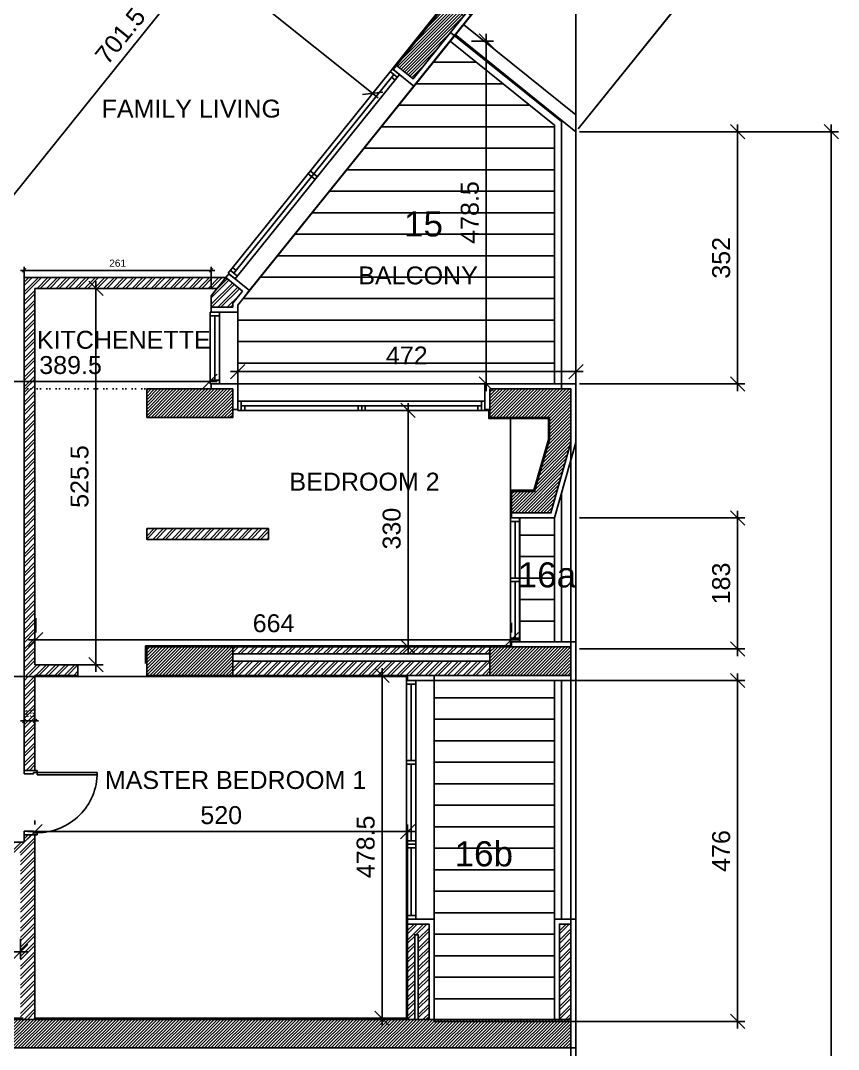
# Model space of a CAD drawing. Header units: inches. Extents: x -0.1 to 45.6, y -3.9 to 61.5.
# Drawn here: x 34.16 to 45.57, y 22.48 to 36.84 of the extents above; entities that cross this region are included whole.
import ezdxf
from ezdxf.enums import TextEntityAlignment as Align

# ---------------------------------------------------------------- set-up
doc = ezdxf.new("R2010")
doc.units = ezdxf.units.IN
doc.header["$MEASUREMENT"] = 0
doc.header["$PDMODE"] = 35
doc.header["$PDSIZE"] = 0.3
doc.linetypes.add('S-1ST$0$HIDDEN2', pattern=[0.1875, 0.125, -0.0625])
doc.layers.get('0').update_dxf_attribs({"linetype": 'CONTINUOUS'})
doc.layers.get('DEFPOINTS').update_dxf_attribs({"linetype": 'CONTINUOUS'})
for name, color, linetype in [('60%', 7, 'CONTINUOUS'), ('A-ALU', 9, 'CONTINUOUS'), ('A-AREAS', 6, 'CONTINUOUS'), ('A-AREAS-TXT', 6, 'CONTINUOUS'), ('A-BALUST', 1, 'CONTINUOUS'), ('A-closet', 252, 'CONTINUOUS'), ('a-dim', 3, 'CONTINUOUS'), ('A-HATCH-CONC', 8, 'CONTINUOUS'), ('A-HATCH-WALL', 8, 'CONTINUOUS'), ('a-kitchen_50', 61, 'CONTINUOUS'), ('A-NOMENCLATURE', 3, 'CONTINUOUS'), ('A-PLASTER', 8, 'CONTINUOUS'), ('A-PORTE', 1, 'CONTINUOUS'), ('A-PROJECTION', 9, 'CONTINUOUS'), ('a-revetement', 1, 'CONTINUOUS'), ('A-TILES', 137, 'CONTINUOUS'), ('A-WALL', 4, 'CONTINUOUS'), ('Parcelle$0$N-PLOT', 5, 'CONTINUOUS'), ('S-1ST$0$a-joint', 15, 'S-1ST$0$HIDDEN2'), ('S-1ST$0$A-STR 1ST', 2, 'CONTINUOUS'), ('S-1ST$0$A-STR GROUND', 2, 'CONTINUOUS'), ('S-1ST$0$Parcelle$0$N-PLOT', 5, 'CONTINUOUS'), ('S-1ST$0$S-SLAB LIMIT 1ST', 1, 'CONTINUOUS')]:
    doc.layers.add(name, color=color, linetype=linetype)
doc.styles.add('A100-STEXT', font='ARIAL.TTF', dxfattribs={"height": 0.25})
doc.styles.add('STYLE1', font='ARIAL.TTF')
doc.dimstyles.new('A100-DIM', dxfattribs={"dimtxt": 0.25, "dimasz": 0.2, "dimexe": 0.1, "dimexo": 0.3, "dimgap": 0.1, "dimtad": 1, "dimlfac": 100, "dimrnd": 0.5, "dimdsep": 46, "dimtxsty": 'A100-STEXT', "dimblk1": 'OBLIQUE', "dimblk2": 'OBLIQUE', "dimsah": 1, "dimcen": -0.05, "dimdle": 0.1, "dimclrd": 15, "dimclre": 15, "dimclrt": 256, "dimadec": 0, "dimazin": 0, "dimtfac": 0.28, "dimtix": 1, "dimtmove": 2, "dimatfit": 3, "dimldrblk": 'OBLIQUE', "dimfxl": 0, "dimtolj": 1, "dimarcsym": 0})
doc.dimstyles.new('A50-DIM', dxfattribs={"dimtxt": 0.1, "dimasz": 0.05, "dimexe": 0.05, "dimexo": 0.1, "dimgap": 0.05, "dimtad": 1, "dimlfac": 100, "dimrnd": 0.5, "dimdsep": 46, "dimtxsty": 'STYLE1', "dimblk": 'OBLIQUE', "dimcen": 0.05, "dimdle": 0.05, "dimclrd": 35, "dimclre": 35, "dimclrt": 256, "dimadec": 0, "dimazin": 0, "dimtfac": 1.4, "dimtix": 1, "dimtmove": 2, "dimatfit": 3, "dimldrblk": 'OPEN90', "dimfxl": 0, "dimtolj": 1, "dimarcsym": 0})
pattern_1 = [(45, (-9e-11, -0.043868), (-0.022097087, 0.022097087), [])]
pattern_2 = [(0, (-9e-11, -0.04387), (0, 0.3), [])]
pattern_3 = [(45, (-2e-10, -0.04382), (-0.06629126, 0.06629126), []), (45, (0.04419, -0.04382), (-0.06629126, 0.06629126), [])]

# ---------------------------------------------------------------- blocks, each defined once
blk = doc.blocks.new('_OBLIQUE')
at = {"color": 0, "linetype": 'ByBlock'}
blk.add_line((-0.5, -0.5), (0.5, 0.5), dxfattribs=at)
blk = doc.blocks.new('*D152')
at = {"layer": 'a-dim', "color": 15, "lineweight": -2}
for p, q in [((39.203, 22.811), (39.203, 27.796)), ((39.258, 27.696), (39.103, 27.696)), ((39.258, 22.911), (39.103, 22.911))]:
    blk.add_line(p, q, dxfattribs=at)
at = {"layer": 'DEFPOINTS', "color": 0}
for p in [(39.203, 27.696), (39.558, 27.696), (39.558, 22.911)]:
    blk.add_point(p, dxfattribs=at)
at = {"layer": 'a-dim', "color": 15, "lineweight": -2, "xscale": 0.2, "yscale": 0.2, "zscale": 0.2}
for p, rotation in [((39.203, 27.696), 90), ((39.203, 22.911), 270)]:
    blk.add_blockref('_OBLIQUE', p, dxfattribs=dict(at, rotation=rotation))
at = {"layer": 'a-dim', "insert": (38.975, 25.304), "char_height": 0.25, "attachment_point": 5, "rotation": 90, "style": 'A100-STEXT'}
blk.add_mtext('\\A1;478.5', dxfattribs=at)
blk = doc.blocks.new('*D154')
at = {"layer": 'a-dim', "color": 15, "lineweight": -2}
for p, q in [((34.358, 25.671), (34.358, 25.617)), ((39.558, 23.861), (39.558, 25.617)), ((34.258, 25.517), (39.658, 25.517))]:
    blk.add_line(p, q, dxfattribs=at)
at = {"layer": 'DEFPOINTS', "color": 0}
for p in [(39.558, 25.517), (34.358, 25.371), (39.558, 23.561)]:
    blk.add_point(p, dxfattribs=at)
at = {"layer": 'a-dim', "color": 15, "lineweight": -2, "xscale": 0.2, "yscale": 0.2, "zscale": 0.2, "rotation": 180}
blk.add_blockref('_OBLIQUE', (34.358, 25.517), dxfattribs=at)
at = {"layer": 'a-dim', "color": 15, "lineweight": -2, "xscale": 0.2, "yscale": 0.2, "zscale": 0.2}
blk.add_blockref('_OBLIQUE', (39.558, 25.517), dxfattribs=at)
at = {"layer": 'a-dim', "insert": (36.958, 25.745), "char_height": 0.25, "attachment_point": 5, "style": 'A100-STEXT'}
blk.add_mtext('\\A1;520', dxfattribs=at)
blk = doc.blocks.new('*D155')
at = {"layer": 'a-dim', "color": 15, "lineweight": -2}
for p, q in [((34.369, 28.496), (34.369, 28.296)), ((41.008, 28.431), (41.008, 28.296)), ((34.269, 28.196), (41.108, 28.196))]:
    blk.add_line(p, q, dxfattribs=at)
at = {"layer": 'DEFPOINTS', "color": 0}
for p in [(34.369, 28.196), (41.008, 28.196), (41.008, 28.131)]:
    blk.add_point(p, dxfattribs=at)
at = {"layer": 'a-dim', "color": 15, "lineweight": -2, "xscale": 0.2, "yscale": 0.2, "zscale": 0.2, "rotation": 180}
blk.add_blockref('_OBLIQUE', (34.369, 28.196), dxfattribs=at)
at = {"layer": 'a-dim', "color": 15, "lineweight": -2, "xscale": 0.2, "yscale": 0.2, "zscale": 0.2}
blk.add_blockref('_OBLIQUE', (41.008, 28.196), dxfattribs=at)
at = {"layer": 'a-dim', "insert": (37.689, 28.424), "char_height": 0.25, "attachment_point": 5, "style": 'A100-STEXT'}
blk.add_mtext('\\A1;664', dxfattribs=at)
blk = doc.blocks.new('*D178')
at = {"layer": 'a-dim', "color": 15, "lineweight": -2}
for p, q in [((32.908, 31.996), (32.908, 31.9)), ((36.803, 31.996), (36.803, 31.9)), ((32.808, 31.8), (36.903, 31.8))]:
    blk.add_line(p, q, dxfattribs=at)
at = {"layer": 'DEFPOINTS', "color": 0}
for p in [(36.803, 31.8), (32.908, 31.696), (36.803, 31.696)]:
    blk.add_point(p, dxfattribs=at)
at = {"layer": 'a-dim', "color": 15, "lineweight": -2, "xscale": 0.2, "yscale": 0.2, "zscale": 0.2, "rotation": 180}
blk.add_blockref('_OBLIQUE', (32.908, 31.8), dxfattribs=at)
at = {"layer": 'a-dim', "color": 15, "lineweight": -2, "xscale": 0.2, "yscale": 0.2, "zscale": 0.2}
blk.add_blockref('_OBLIQUE', (36.803, 31.8), dxfattribs=at)
at = {"layer": 'a-dim', "insert": (34.856, 32.028), "char_height": 0.25, "attachment_point": 5, "style": 'A100-STEXT'}
blk.add_mtext('\\A1;389.5', dxfattribs=at)
blk = doc.blocks.new('*D179')
at = {"layer": 'a-dim', "color": 15, "lineweight": -2}
for p, q in [((37.988, 39.292), (33.467, 33.67)), ((37.916, 39.222), (38.003, 39.152)), ((33.178, 34.031), (33.607, 33.685))]:
    blk.add_line(p, q, dxfattribs=at)
at = {"layer": 'DEFPOINTS', "color": 0}
for p in [(37.682, 39.41), (32.944, 34.219), (33.529, 33.748)]:
    blk.add_point(p, dxfattribs=at)
at = {"layer": 'a-dim', "color": 15, "lineweight": -2, "xscale": 0.2, "yscale": 0.2, "zscale": 0.2}
for p, rotation in [((37.926, 39.214), 51.19370938243004), ((33.529, 33.748), 231.19370938243)]:
    blk.add_blockref('_OBLIQUE', p, dxfattribs=dict(at, rotation=rotation))
at = {"layer": 'a-dim', "insert": (35.55, 36.624), "char_height": 0.25, "attachment_point": 5, "rotation": 51.1937, "style": 'A100-STEXT'}
blk.add_mtext('\\A1;701.5', dxfattribs=at)
blk = doc.blocks.new('A$C2BF82999')
at = {"layer": 'A-ALU'}
for p, q in [((39.347, 36.21), (37.053, 33.357)), ((39.448, 36.128), (39.347, 36.21)), ((39.366, 36.13), (37.135, 33.356)), ((39.448, 36.128), (37.155, 33.276)), ((39.417, 36.089), (39.316, 36.171)), ((39.386, 36.05), (39.335, 36.091)), ((38.301, 34.702), (38.2, 34.783)), ((38.27, 34.663), (38.169, 34.745)), ((37.155, 33.276), (37.053, 33.357)), ((37.186, 33.315), (37.085, 33.396)), ((37.167, 33.395), (37.116, 33.435))]:
    blk.add_line(p, q, dxfattribs=at)
blk = doc.blocks.new('A$C49374AD8')
at = {"layer": 'A-ALU'}
for p, q in [((39.347, 36.21), (37.053, 33.357)), ((39.448, 36.128), (39.347, 36.21)), ((39.366, 36.13), (37.135, 33.356)), ((39.448, 36.128), (37.155, 33.276)), ((39.417, 36.089), (39.316, 36.171)), ((39.386, 36.05), (39.335, 36.091)), ((38.301, 34.702), (38.2, 34.783)), ((38.27, 34.663), (38.169, 34.745)), ((37.155, 33.276), (37.053, 33.357)), ((37.186, 33.315), (37.085, 33.396)), ((37.167, 33.395), (37.116, 33.435)), ((36.803, 32.81), (36.803, 31.81)), ((36.803, 32.81), (36.933, 32.81)), ((36.803, 32.76), (36.933, 32.76)), ((36.868, 32.76), (36.868, 31.86)), ((36.933, 32.81), (36.933, 31.81)), ((36.803, 31.86), (36.933, 31.86)), ((36.803, 31.81), (36.933, 31.81)), ((41.058, 29.89), (41.058, 29.1)), ((40.993, 29.1), (41.123, 29.1)), ((40.993, 29.05), (41.123, 29.05)), ((41.058, 29.05), (41.058, 28.26)), ((40.993, 28.26), (41.123, 28.26)), ((40.993, 28.21), (41.123, 28.21)), ((39.543, 27.67), (39.543, 24.34)), ((39.543, 27.67), (39.673, 27.67)), ((39.608, 27.62), (39.608, 26.552)), ((39.673, 27.67), (39.673, 24.34)), ((39.608, 26.502), (39.608, 25.433)), ((39.608, 25.333), (39.608, 24.39)), ((39.543, 24.39), (39.673, 24.39)), ((39.543, 24.34), (39.673, 24.34))]:
    blk.add_line(p, q, dxfattribs=at)
for points in [[(40.993, 29.94), (40.993, 28.21)], [(41.123, 29.94), (40.993, 29.94)], [(41.123, 29.89), (40.993, 29.89)], [(41.123, 29.94), (41.123, 28.21)], [(39.543, 27.62), (39.673, 27.62)], [(39.543, 26.552), (39.673, 26.552)], [(39.543, 26.502), (39.673, 26.502)], [(39.543, 25.433), (39.673, 25.433)], [(39.543, 25.383), (39.673, 25.383)], [(39.543, 25.333), (39.673, 25.333)]]:
    blk.add_lwpolyline(points, dxfattribs=at)
blk = doc.blocks.new('*D245')
at = {"layer": 'a-dim', "color": 15, "lineweight": -2}
for p, q in [((31.681, 41.665), (31.793, 41.803)), ((31.652, 41.788), (39.149, 35.759)), ((39.022, 35.761), (39.133, 35.9))]:
    blk.add_line(p, q, dxfattribs=at)
at = {"layer": 'DEFPOINTS', "color": 0}
for p in [(31.493, 41.431), (39.071, 35.822), (38.834, 35.527)]:
    blk.add_point(p, dxfattribs=at)
at = {"layer": 'a-dim', "color": 15, "lineweight": -2, "xscale": 0.2, "yscale": 0.2, "zscale": 0.2}
for p, rotation in [((31.73, 41.725), 141.1937093713311), ((39.071, 35.822), 321.1937093713311)]:
    blk.add_blockref('_OBLIQUE', p, dxfattribs=dict(at, rotation=rotation))
at = {"layer": 'a-dim', "insert": (35.543, 38.951), "char_height": 0.25, "attachment_point": 5, "rotation": 321.1937, "style": 'A100-STEXT'}
blk.add_mtext('\\A1;942', dxfattribs=at)
blk = doc.blocks.new('P90E18D')
at = {"layer": 'A-PORTE'}
for p, q in [((0, 0), (0.05, 0)), ((0, -0.18), (0, 0)), ((0.05, -0.13), (0.03, -0.13)), ((0.03, -0.13), (0.03, -0.18)), ((0.05, 0), (0.05, -0.13)), ((0.9, 0), (0.85, 0)), ((0.85, 0), (0.85, -0.13)), ((0.85, -0.13), (0.87, -0.13)), ((0.87, -0.13), (0.87, -0.18)), ((0.9, -0.18), (0.9, 0)), ((0.03, -0.18), (0, -0.18)), ((0.06, -0.18), (0.02, -0.18)), ((0.03, -0.18), (0.03, -1.02)), ((0.06, -1.02), (0.06, -0.18)), ((0.87, -0.18), (0.9, -0.18))]:
    blk.add_line(p, q, dxfattribs=at)
blk.add_arc((0.03, -0.18), 0.84, 270, 360, dxfattribs=at)
blk = doc.blocks.new('*D249')
at = {"color": 35, "lineweight": -2}
for p, q in [((34.208, 27.062), (34.158, 27.062)), ((34.208, 26.471), (34.208, 27.112)), ((34.358, 27.062), (34.208, 27.062)), ((34.358, 26.471), (34.358, 27.112)), ((34.358, 27.062), (34.408, 27.062))]:
    blk.add_line(p, q, dxfattribs=at)
at = {"layer": 'DEFPOINTS', "color": 0}
for p in [(34.208, 27.062), (34.208, 26.371), (34.358, 26.371)]:
    blk.add_point(p, dxfattribs=at)
at = {"color": 35, "lineweight": -2, "xscale": 0.05, "yscale": 0.05, "zscale": 0.05}
for p, rotation in [((34.208, 27.062), 359.9999999882712), ((34.358, 27.062), 179.9999999882711)]:
    blk.add_blockref('_OBLIQUE', p, dxfattribs=dict(at, rotation=rotation))
at = {"insert": (34.283, 27.164), "char_height": 0.1, "attachment_point": 5, "rotation": 360, "style": 'STYLE1'}
blk.add_mtext('\\A1;15', dxfattribs=at)
blk = doc.blocks.new('_Open90')
at = {"color": 0, "linetype": 'ByBlock', "lineweight": -2}
for p, q in [((0, 0), (-1, 0)), ((-0.5, 0.5), (0, 0)), ((0, 0), (-0.5, -0.5))]:
    blk.add_line(p, q, dxfattribs=at)
blk = doc.blocks.new('*D250')
at = {"color": 35, "lineweight": -2}
for p, q in [((34.158, 33.35), (36.868, 33.35)), ((34.208, 33.097), (34.208, 33.4)), ((36.818, 33.097), (36.818, 33.4))]:
    blk.add_line(p, q, dxfattribs=at)
at = {"layer": 'DEFPOINTS', "color": 0}
for p in [(36.818, 33.35), (34.208, 32.997), (36.818, 32.997)]:
    blk.add_point(p, dxfattribs=at)
at = {"color": 35, "lineweight": -2, "xscale": 0.05, "yscale": 0.05, "zscale": 0.05, "rotation": 180}
blk.add_blockref('_OBLIQUE', (34.208, 33.35), dxfattribs=at)
at = {"color": 35, "lineweight": -2, "xscale": 0.05, "yscale": 0.05, "zscale": 0.05}
blk.add_blockref('_OBLIQUE', (36.818, 33.35), dxfattribs=at)
at = {"insert": (35.513, 33.451), "char_height": 0.1, "attachment_point": 5, "style": 'STYLE1'}
blk.add_mtext('\\A1;261', dxfattribs=at)
blk = doc.blocks.new('*D252')
at = {"layer": 'a-dim', "color": 15, "lineweight": -2}
for p, q in [((32.308, 24.021), (32.308, 23.74)), ((34.158, 24.021), (34.158, 23.74)), ((32.208, 23.84), (34.258, 23.84))]:
    blk.add_line(p, q, dxfattribs=at)
at = {"layer": 'DEFPOINTS', "color": 0}
for p in [(32.308, 24.321), (34.158, 24.321), (34.158, 23.84)]:
    blk.add_point(p, dxfattribs=at)
at = {"layer": 'a-dim', "color": 15, "lineweight": -2, "xscale": 0.2, "yscale": 0.2, "zscale": 0.2, "rotation": 180}
blk.add_blockref('_OBLIQUE', (32.308, 23.84), dxfattribs=at)
at = {"layer": 'a-dim', "color": 15, "lineweight": -2, "xscale": 0.2, "yscale": 0.2, "zscale": 0.2}
blk.add_blockref('_OBLIQUE', (34.158, 23.84), dxfattribs=at)
at = {"layer": 'a-dim', "insert": (33.233, 24.068), "char_height": 0.25, "attachment_point": 5, "style": 'A100-STEXT'}
blk.add_mtext('\\A1;185', dxfattribs=at)
blk = doc.blocks.new('*D254')
at = {"layer": 'a-dim', "color": 15, "lineweight": -2}
for p, q in [((35.21, 33.2), (35.21, 27.746)), ((34.658, 33.1), (35.31, 33.1)), ((34.658, 27.846), (35.31, 27.846))]:
    blk.add_line(p, q, dxfattribs=at)
at = {"layer": 'DEFPOINTS', "color": 0}
for p in [(34.358, 33.1), (34.358, 27.846), (35.21, 27.846)]:
    blk.add_point(p, dxfattribs=at)
at = {"layer": 'a-dim', "color": 15, "lineweight": -2, "xscale": 0.2, "yscale": 0.2, "zscale": 0.2}
for p, rotation in [((35.21, 33.1), 90), ((35.21, 27.846), 270)]:
    blk.add_blockref('_OBLIQUE', p, dxfattribs=dict(at, rotation=rotation))
at = {"layer": 'a-dim', "insert": (34.982, 30.473), "char_height": 0.25, "attachment_point": 5, "rotation": 90, "style": 'A100-STEXT'}
blk.add_mtext('\\A1;525.5', dxfattribs=at)
blk = doc.blocks.new('*D255')
at = {"layer": 'a-dim', "color": 15, "lineweight": -2}
for p, q in [((39.565, 27.996), (39.565, 31.496)), ((39.486, 31.396), (39.465, 31.396)), ((39.486, 28.096), (39.465, 28.096))]:
    blk.add_line(p, q, dxfattribs=at)
at = {"layer": 'DEFPOINTS', "color": 0}
for p in [(39.565, 31.396), (39.786, 31.396), (39.786, 28.096)]:
    blk.add_point(p, dxfattribs=at)
at = {"layer": 'a-dim', "color": 15, "lineweight": -2, "xscale": 0.2, "yscale": 0.2, "zscale": 0.2}
for p, rotation in [((39.565, 31.396), 90), ((39.565, 28.096), 270)]:
    blk.add_blockref('_OBLIQUE', p, dxfattribs=dict(at, rotation=rotation))
at = {"layer": 'a-dim', "insert": (39.338, 29.746), "char_height": 0.25, "attachment_point": 5, "rotation": 90, "style": 'A100-STEXT'}
blk.add_mtext('\\A1;330', dxfattribs=at)
blk = doc.blocks.new('*D257')
at = {"layer": 'a-dim', "color": 15, "lineweight": -2}
for p, q in [((37.188, 31.996), (37.188, 32.038)), ((41.908, 31.996), (41.908, 32.038)), ((42.008, 31.938), (37.088, 31.938))]:
    blk.add_line(p, q, dxfattribs=at)
at = {"layer": 'DEFPOINTS', "color": 0}
for p in [(37.188, 31.938), (37.188, 31.696), (41.908, 31.696)]:
    blk.add_point(p, dxfattribs=at)
at = {"layer": 'a-dim', "color": 15, "lineweight": -2, "xscale": 0.2, "yscale": 0.2, "zscale": 0.2, "rotation": 180}
blk.add_blockref('_OBLIQUE', (37.188, 31.938), dxfattribs=at)
at = {"layer": 'a-dim', "color": 15, "lineweight": -2, "xscale": 0.2, "yscale": 0.2, "zscale": 0.2}
blk.add_blockref('_OBLIQUE', (41.908, 31.938), dxfattribs=at)
at = {"layer": 'a-dim', "insert": (39.548, 32.163), "char_height": 0.25, "attachment_point": 5, "style": 'A100-STEXT'}
blk.add_mtext('\\A1;472', dxfattribs=at)
blk = doc.blocks.new('*D258')
at = {"layer": 'a-dim', "color": 15, "lineweight": -2}
for p, q in [((40.656, 36.652), (40.656, 31.666)), ((40.452, 36.552), (40.756, 36.552)), ((40.452, 31.766), (40.756, 31.766))]:
    blk.add_line(p, q, dxfattribs=at)
at = {"layer": 'DEFPOINTS', "color": 0}
for p in [(40.152, 36.552), (40.152, 31.766), (40.656, 31.766)]:
    blk.add_point(p, dxfattribs=at)
at = {"layer": 'a-dim', "color": 15, "lineweight": -2, "xscale": 0.2, "yscale": 0.2, "zscale": 0.2}
for p, rotation in [((40.656, 36.552), 90), ((40.656, 31.766), 270)]:
    blk.add_blockref('_OBLIQUE', p, dxfattribs=dict(at, rotation=rotation))
at = {"layer": 'a-dim', "insert": (40.428, 34.159), "char_height": 0.25, "attachment_point": 5, "rotation": 90, "style": 'A100-STEXT'}
blk.add_mtext('\\A1;478.5', dxfattribs=at)
blk = doc.blocks.new('*D275')
at = {"layer": '60%', "color": 15, "lineweight": -2}
for p, q in [((40.255, 36.68), (42.483, 39.451)), ((42.343, 39.436), (44.183, 37.956)), ((41.94, 35.325), (44.168, 38.096))]:
    blk.add_line(p, q, dxfattribs=at)
at = {"layer": 'DEFPOINTS', "color": 0}
for p in [(44.105, 38.018), (40.067, 36.447), (41.752, 35.092)]:
    blk.add_point(p, dxfattribs=at)
at = {"layer": '60%', "color": 15, "lineweight": -2, "xscale": 0.2, "yscale": 0.2, "zscale": 0.2}
for p, rotation in [((42.421, 39.373), 141.1937093848892), ((44.105, 38.018), 321.1937093848892)]:
    blk.add_blockref('_OBLIQUE', p, dxfattribs=dict(at, rotation=rotation))
at = {"layer": '60%', "insert": (43.406, 38.873), "char_height": 0.25, "attachment_point": 5, "rotation": 321.1937, "style": 'A100-STEXT'}
blk.add_mtext('\\A1;216', dxfattribs=at)
blk = doc.blocks.new('*D276')
at = {"layer": '60%', "color": 15, "lineweight": -2}
for p, q in [((14.103, 57.712), (17.15, 61.501)), ((17.01, 61.486), (45.002, 38.974)), ((41.94, 35.325), (44.987, 39.115))]:
    blk.add_line(p, q, dxfattribs=at)
at = {"layer": 'DEFPOINTS', "color": 0}
for p in [(13.915, 57.478), (44.924, 39.037), (41.752, 35.092)]:
    blk.add_point(p, dxfattribs=at)
at = {"layer": '60%', "color": 15, "lineweight": -2, "xscale": 0.2, "yscale": 0.2, "zscale": 0.2}
for p, rotation in [((17.088, 61.423), 141.1937093848894), ((44.924, 39.037), 321.1937093848894)]:
    blk.add_blockref('_OBLIQUE', p, dxfattribs=dict(at, rotation=rotation))
at = {"layer": '60%', "insert": (31.149, 50.408), "char_height": 0.25, "attachment_point": 5, "rotation": 321.1937, "style": 'A100-STEXT'}
blk.add_mtext('\\A1;3572', dxfattribs=at)
blk = doc.blocks.new('*D277')
at = {"layer": '60%', "color": 15, "lineweight": -2}
for p, q in [((44.164, 35.386), (44.164, 31.666)), ((41.958, 35.286), (44.264, 35.286)), ((41.958, 31.766), (44.264, 31.766))]:
    blk.add_line(p, q, dxfattribs=at)
at = {"layer": 'DEFPOINTS', "color": 0}
for p in [(41.658, 35.286), (41.658, 31.766), (44.164, 31.766)]:
    blk.add_point(p, dxfattribs=at)
at = {"layer": '60%', "color": 15, "lineweight": -2, "xscale": 0.2, "yscale": 0.2, "zscale": 0.2}
for p, rotation in [((44.164, 35.286), 90), ((44.164, 31.766), 270)]:
    blk.add_blockref('_OBLIQUE', p, dxfattribs=dict(at, rotation=rotation))
at = {"layer": '60%', "insert": (43.936, 33.526), "char_height": 0.25, "attachment_point": 5, "rotation": 90, "style": 'A100-STEXT'}
blk.add_mtext('\\A1;352', dxfattribs=at)
blk = doc.blocks.new('*D278')
at = {"layer": '60%', "color": 15, "lineweight": -2}
for p, q in [((44.164, 22.766), (44.164, 27.726)), ((41.908, 27.626), (44.264, 27.626)), ((41.908, 22.866), (44.264, 22.866))]:
    blk.add_line(p, q, dxfattribs=at)
at = {"layer": 'DEFPOINTS', "color": 0}
for p in [(41.608, 27.626), (44.164, 27.626), (41.608, 22.866)]:
    blk.add_point(p, dxfattribs=at)
at = {"layer": '60%', "color": 15, "lineweight": -2, "xscale": 0.2, "yscale": 0.2, "zscale": 0.2}
for p, rotation in [((44.164, 27.626), 90), ((44.164, 22.866), 270)]:
    blk.add_blockref('_OBLIQUE', p, dxfattribs=dict(at, rotation=rotation))
at = {"layer": '60%', "insert": (43.936, 25.246), "char_height": 0.25, "attachment_point": 5, "rotation": 90, "style": 'A100-STEXT'}
blk.add_mtext('\\A1;476', dxfattribs=at)
blk = doc.blocks.new('*D279')
at = {"layer": '60%', "color": 15, "lineweight": -2}
for p, q in [((45.471, 35.386), (45.471, 3.356)), ((42.208, 35.286), (45.571, 35.286)), ((42.208, 3.456), (45.571, 3.456))]:
    blk.add_line(p, q, dxfattribs=at)
at = {"layer": 'DEFPOINTS', "color": 0}
for p in [(41.908, 35.286), (41.908, 3.456), (45.471, 3.456)]:
    blk.add_point(p, dxfattribs=at)
at = {"layer": '60%', "color": 15, "lineweight": -2, "xscale": 0.2, "yscale": 0.2, "zscale": 0.2}
for p, rotation in [((45.471, 35.286), 90), ((45.471, 3.456), 270)]:
    blk.add_blockref('_OBLIQUE', p, dxfattribs=dict(at, rotation=rotation))
at = {"layer": '60%', "insert": (45.243, 19.371), "char_height": 0.25, "attachment_point": 5, "rotation": 90, "style": 'A100-STEXT'}
blk.add_mtext('\\A1;3183', dxfattribs=at)
blk = doc.blocks.new('*D280')
at = {"layer": '60%', "color": 15, "lineweight": -2}
for p, q in [((41.958, 29.896), (44.264, 29.896)), ((44.164, 29.996), (44.164, 27.966)), ((41.958, 28.066), (44.264, 28.066))]:
    blk.add_line(p, q, dxfattribs=at)
at = {"layer": 'DEFPOINTS', "color": 0}
for p in [(41.658, 29.896), (41.658, 28.066), (44.164, 28.066)]:
    blk.add_point(p, dxfattribs=at)
at = {"layer": '60%', "color": 15, "lineweight": -2, "xscale": 0.2, "yscale": 0.2, "zscale": 0.2}
for p, rotation in [((44.164, 29.896), 90), ((44.164, 28.066), 270)]:
    blk.add_blockref('_OBLIQUE', p, dxfattribs=dict(at, rotation=rotation))
at = {"layer": '60%', "insert": (43.936, 28.981), "char_height": 0.25, "attachment_point": 5, "rotation": 90, "style": 'A100-STEXT'}
blk.add_mtext('\\A1;183', dxfattribs=at)

msp = doc.modelspace()

# ---------------------------------------------------------------- hatches: boundary and pattern name
at = {"layer": 'A-HATCH-CONC'}
h = msp.add_hatch(dxfattribs=at)
h.set_pattern_fill('ANSI31', color=256, scale=0.25, style=0)
h.set_pattern_definition([(45, (1.978368, 18.556132), (-0.022097087, 0.022097087), [])])
h.paths.add_polyline_path([(40.34451, 36.90341), (40.11073, 37.09141), (39.40257, 36.21084), (39.63635, 36.02283)])
h = msp.add_hatch(dxfattribs=at)
h.set_pattern_fill('ANSI31', color=256, scale=0.25, style=0)
h.set_pattern_definition(pattern_1)
h.paths.add_polyline_path([(37.11837, 31.69613), (35.91837, 31.69613), (35.91837, 31.29613), (37.11837, 31.29613)])
h = msp.add_hatch(dxfattribs=at)
h.set_pattern_fill('ANSI31', color=256, scale=0.25, style=0)
h.set_pattern_definition(pattern_1)
h.paths.add_polyline_path([(41.83837, 31.69613), (40.70837, 31.69613), (40.70837, 31.29613), (41.53837, 31.29613), (41.53837, 30.98815), (41.33208, 30.26613), (41.00837, 30.26613), (41.00837, 29.96613), (41.55837, 29.96613), (41.83837, 30.94613)])
h = msp.add_hatch(dxfattribs=at)
h.set_pattern_fill('ANSI31', color=256, scale=0.25, style=0)
h.set_pattern_definition(pattern_1)
h.paths.add_polyline_path([(37.11837, 28.09613), (35.91837, 28.09613), (35.91837, 27.69613), (37.11837, 27.69613)])
h = msp.add_hatch(dxfattribs=at)
h.set_pattern_fill('ANSI31', color=256, scale=0.25, style=0)
h.set_pattern_definition(pattern_1)
h.paths.add_polyline_path([(41.83837, 28.09613), (40.70837, 28.09613), (40.70837, 27.69613), (41.83837, 27.69613)])
h = msp.add_hatch(dxfattribs=at)
h.set_pattern_fill('ANSI31', color=256, scale=0.25, style=0)
h.set_pattern_definition(pattern_1)
h.paths.add_polyline_path([(41.83837, 22.89613), (31.00837, 22.89613), (31.00837, 22.89613), (30.6767, 22.89613), (29.91004, 22.89613), (29.91004, 22.89613), (29.54004, 22.89613), (26.70837, 22.89613), (26.70837, 22.56613), (28.46837, 22.56613), (28.46837, 22.49613), (35.41837, 22.49613), (41.83837, 22.49613)])
at = {"layer": 'A-HATCH-WALL'}
h = msp.add_hatch(dxfattribs=at)
h.set_pattern_fill('ANSI32', color=256, scale=0.25, style=0)
h.set_pattern_definition([(45, (32.83738, 27.622625), (-0.0662913, 0.0662913), []), (45, (32.88157, 27.622625), (-0.0662913, 0.0662913), [])])
h.paths.add_polyline_path([(32.90837, 27.65679), (32.90837, 27.69613), (32.75837, 27.69613), (32.75837, 27.47027)])
h.paths.add_polyline_path([(32.90837, 27.65679), (32.75837, 27.47027), (32.75837, 26.54005), (32.90837, 26.41942)])
h.paths.add_polyline_path([(34.35837, 27.68113), (34.20837, 27.68113), (34.20837, 26.37113), (34.35837, 26.37113)])
h.paths.add_polyline_path([(32.75837, 26.54005), (32.75837, 26.37113), (32.90837, 26.37113), (32.90837, 26.41942)])
h.paths.add_polyline_path([(34.35837, 25.37113), (34.35837, 25.47113), (34.20837, 25.47113), (34.20837, 25.37113), (32.90837, 25.37113), (32.90837, 25.47113), (32.75837, 25.47113), (32.75837, 25.37113), (32.15837, 25.37113), (32.07837, 25.37113), (32.07837, 25.22113), (32.07837, 25.12113), (32.30837, 25.12113), (32.30837, 25.22113), (34.15837, 25.22113), (34.15837, 22.89613), (34.35837, 22.89613)])
h.paths.add_polyline_path([(32.30837, 24.32113), (32.07837, 24.32113), (32.07837, 24.31213), (32.07837, 24.29613), (32.07837, 22.91113), (32.30837, 22.91113)])
h.paths.add_polyline_path([(37.11837, 29.74613), (35.91837, 29.74613), (35.91837, 29.59613), (37.11837, 29.59613)])
h.paths.add_polyline_path([(37.61837, 29.74613), (37.11837, 29.74613), (37.11837, 29.59613), (37.61837, 29.59613)])
h.paths.add_polyline_path([(32.90837, 28.54613), (32.75837, 28.54613), (32.75837, 27.84613), (31.13429, 27.84613), (31.32081, 27.69613), (32.75837, 27.69613), (32.90837, 27.69613)])
h.paths.add_polyline_path([(31.13429, 27.84613), (30.21837, 27.84613), (30.21837, 27.69613), (31.32081, 27.69613)])
h.paths.add_polyline_path([(34.95837, 27.84613), (34.35837, 27.84613), (34.35837, 28.54613), (34.35837, 29.45982), (34.20837, 29.2733), (34.20837, 28.54613), (34.20837, 27.69613), (34.95837, 27.69613)])
h.paths.add_polyline_path([(34.35837, 30.64299), (34.20837, 30.76362), (34.20837, 29.44613), (34.20837, 29.2733), (34.35837, 29.45982)])
h.paths.add_polyline_path([(34.35837, 31.55613), (34.35837, 31.69613), (34.20837, 31.69613), (34.20837, 30.76362), (34.35837, 30.64299)])
h.paths.add_polyline_path([(32.90837, 33.99618), (32.15098, 33.99618), (32.15098, 34.21478), (32.00098, 34.33541), (32.00098, 33.99618), (30.88442, 33.99618), (31.4886, 34.74746), (31.37171, 34.84147), (30.69193, 33.99618), (29.61837, 33.99618), (29.61837, 33.84618), (30.26837, 33.84618), (30.26837, 31.69618), (30.21837, 31.69618), (30.21837, 31.44618), (31.11837, 31.44618), (31.11837, 31.39618), (30.21837, 31.39618), (30.21837, 31.29618), (31.21837, 31.29618), (31.21837, 31.54618), (30.41837, 31.54618), (30.41837, 33.84618), (32.75837, 33.84618), (32.75837, 31.54618), (32.01837, 31.54618), (32.01837, 31.29618), (32.30837, 31.29618), (32.30837, 29.99618), (32.75837, 29.99618), (32.75837, 29.44618), (32.90837, 29.44618)])
h.paths.add_polyline_path([(32.75837, 30.14618), (32.45837, 30.14618), (32.45837, 31.39618), (32.11837, 31.39618), (32.11837, 31.44618), (32.75837, 31.44618)], flags=16)
h.paths.add_polyline_path([(34.17586, 27.05978), (34.38125, 27.05978), (34.38125, 27.26585), (34.17586, 27.26585)], flags=9)
h = msp.add_hatch(dxfattribs=at)
h.set_pattern_fill('ANSI32', color=256, scale=0.25, style=0)
h.set_pattern_definition([(45, (36.874865, 33.19926), (-0.0662913, 0.0662913), []), (45, (36.91906, 33.19926), (-0.0662913, 0.0662913), [])])
h.paths.add_polyline_path([(37.02115, 33.24962), (34.30848, 33.24962), (34.495, 33.09962), (36.90052, 33.09962)])
h.paths.add_polyline_path([(34.30848, 33.24962), (34.20837, 33.24962), (34.20837, 32.99746), (34.20837, 31.69613), (34.35837, 31.69613), (34.35837, 33.09962), (34.495, 33.09962)])
h.paths.add_polyline_path([(37.25493, 33.06166), (37.02115, 33.24966), (36.81837, 32.99751), (36.81837, 32.83618), (37.0736, 32.83618)])
h.paths.add_polyline_path([(37.11837, 32.89185), (37.0736, 32.83618), (37.11837, 32.83618)], flags=17)
h = msp.add_hatch(dxfattribs=at)
h.set_pattern_fill('ANSI32', color=256, scale=0.25, style=0)
h.set_pattern_definition(pattern_3)
h.paths.add_polyline_path([(34.20837, 31.69613), (35.91837, 31.69613), (35.91837, 31.69618), (34.20837, 31.69618)])
h = msp.add_hatch(dxfattribs=at)
h.set_pattern_fill('ANSI32', color=256, scale=0.25, style=0)
h.set_pattern_definition(pattern_3)
h.paths.add_polyline_path([(40.70837, 28.09618), (37.11837, 28.09618), (37.11837, 27.99618), (40.70837, 27.99618)])
h = msp.add_hatch(dxfattribs=at)
h.set_pattern_fill('ANSI32', color=256, scale=0.25, style=0)
h.set_pattern_definition(pattern_3)
h.paths.add_polyline_path([(40.70837, 27.89618), (37.11837, 27.89618), (37.11837, 27.69618), (40.70837, 27.69618)])
h = msp.add_hatch(dxfattribs=at)
h.set_pattern_fill('ANSI32', color=256, scale=0.25, style=0)
h.set_pattern_definition(pattern_3)
h.paths.add_polyline_path([(39.85837, 24.22618), (39.55837, 24.22618), (39.55837, 22.89618), (39.65837, 22.89618), (39.65837, 24.07618), (39.70837, 24.07618), (39.70837, 22.89618), (39.85837, 22.89618)])
h = msp.add_hatch(dxfattribs=at)
h.set_pattern_fill('ANSI32', color=256, scale=0.25, style=0)
h.set_pattern_definition(pattern_3)
h.paths.add_polyline_path([(41.83837, 24.22618), (41.67837, 24.22618), (41.67837, 22.89618), (41.83837, 22.89618)])
at = {"layer": 'A-TILES'}
h = msp.add_hatch(dxfattribs=at)
h.set_pattern_fill('_USER', color=256, scale=0.3, style=0, pattern_type=0)
h.set_pattern_definition(pattern_2)
h.paths.add_polyline_path([(41.60837, 35.38012), (40.15152, 36.55173), (39.64703, 35.92442), (37.32201, 33.03333), (37.18837, 32.86714), (37.18837, 32.76613), (37.18837, 31.76613), (40.63837, 31.76613), (41.60837, 31.76613)])
h = msp.add_hatch(dxfattribs=at)
h.set_pattern_fill('_USER', color=256, scale=0.3, style=0, pattern_type=0)
h.set_pattern_definition(pattern_2)
h.paths.add_polyline_path([(41.12337, 29.89613), (41.60837, 29.89613), (41.60837, 28.16613), (41.12337, 28.16613)])
h = msp.add_hatch(dxfattribs=at)
h.set_pattern_fill('_USER', color=256, scale=0.3, style=0, pattern_type=0)
h.set_pattern_definition([(0, (-338376.54673, -23743.41558), (0, 0.3), [])])
h.paths.add_polyline_path([(39.92837, 27.62613), (41.60837, 27.62613), (41.60837, 22.89613), (39.92837, 22.89613)])

# ---------------------------------------------------------------- linework, layer by layer
for p, q in [((34.20837, 26.37113), (34.35837, 26.37113)), ((34.35837, 25.47113), (34.20837, 25.47113))]:
    msp.add_line(p, q)
at = {"layer": 'A-ALU'}
for p, q in [((37.18837, 31.52613), (40.63837, 31.52613)), ((37.18837, 31.52613), (37.18837, 31.39613)), ((37.23837, 31.52613), (37.23837, 31.39613)), ((37.23837, 31.46113), (38.86837, 31.46113)), ((37.28837, 31.46113), (37.28837, 31.39613)), ((38.96837, 31.46113), (40.58837, 31.46113)), ((40.53837, 31.46113), (40.53837, 31.39613)), ((40.58837, 31.52613), (40.58837, 31.39613)), ((40.63837, 31.52613), (40.63837, 31.39613)), ((37.18837, 31.39613), (40.63837, 31.39613)), ((39.92837, 27.69613), (39.92837, 24.29613))]:
    msp.add_line(p, q, dxfattribs=at)
for points in [[(38.86837, 31.46113), (38.91837, 31.46113), (38.91837, 31.39613), (38.86837, 31.39613)], [(38.91837, 31.46113), (38.96837, 31.46113), (38.96837, 31.39613), (38.91837, 31.39613)]]:
    msp.add_lwpolyline(points, close=True, dxfattribs=at)
at = {"layer": 'A-AREAS'}
for points in [[(30.76735, 45.85013), (41.00695, 37.61543), (37.18837, 32.86714), (37.18837, 31.76613), (41.90837, 31.76613), (41.90837, 30.94613), (41.60837, 29.89613), (41.12337, 29.89613), (41.12337, 28.16613), (41.90837, 28.16613), (41.90837, 27.62613), (39.92837, 27.62613), (39.92837, 22.86613), (41.90837, 22.86613), (41.90837, 22.49613), (26.63837, 22.49613)], [(26.63837, 22.49613), (41.90837, 22.49613), (41.90837, 22.86613), (39.92837, 22.86613), (39.92837, 27.62613), (41.90837, 27.62613), (41.90837, 28.16613), (41.12337, 28.16613), (41.12337, 29.89613), (41.60837, 29.89613), (41.90837, 30.94613), (41.90837, 31.76613), (37.18837, 31.76613), (37.18837, 32.86714), (40.44293, 36.91409), (40.23252, 37.08329), (40.43933, 37.34045), (37.14302, 39.99135), (37.50024, 40.43553), (36.45601, 41.2753), (36.0988, 40.83111), (35.21823, 41.53927), (35.57544, 41.98345), (30.76735, 45.85013)]]:
    msp.add_lwpolyline(points, dxfattribs=at)
for points in [[(37.18837, 32.86714), (40.22358, 36.64134), (41.90837, 35.28644), (41.90837, 31.76613), (37.18837, 31.76613)], [(41.12337, 29.89613), (41.60837, 29.89613), (41.90837, 30.94613), (41.90837, 28.16613), (41.12337, 28.16613)], [(39.92837, 27.62613), (41.90837, 27.62613), (41.90837, 22.86613), (39.92837, 22.86613)]]:
    msp.add_lwpolyline(points, close=True, dxfattribs=at)
at = {"layer": 'A-BALUST'}
for p, q in [((41.70837, 35.42803), (40.21418, 36.62965)), ((41.60837, 35.38012), (40.15152, 36.55173)), ((41.60837, 31.76613), (41.60837, 35.38012)), ((41.70837, 31.76613), (41.70837, 35.42803)), ((41.70837, 30.24613), (41.70837, 28.16613)), ((41.60837, 29.89613), (41.60837, 28.16613)), ((41.60837, 24.29613), (41.60837, 27.62613)), ((41.70837, 24.29613), (41.70837, 27.62613))]:
    msp.add_line(p, q, dxfattribs=at)
at = {"layer": 'A-closet'}
msp.add_line((40.99337, 30.28113), (40.99337, 31.28113), dxfattribs=at)
at = {"layer": 'a-kitchen_50'}
msp.add_line((34.20837, 32.81065), (34.20837, 33.21065), dxfattribs=at)
at = {"layer": 'A-PLASTER'}
for p, q in [((41.00837, 28.16613), (40.99337, 28.16613)), ((40.99337, 28.16613), (40.99337, 28.11113)), ((36.54337, 28.11113), (35.90337, 28.11113)), ((35.90337, 28.11113), (35.90337, 27.86113)), ((40.99337, 28.11113), (36.54337, 28.11113)), ((34.00837, 27.68113), (39.54337, 27.68113)), ((39.54337, 27.68113), (39.54337, 27.62613)), ((39.54337, 27.62613), (39.55837, 27.62613)), ((39.55837, 24.29613), (39.54337, 24.29613)), ((39.54337, 24.29613), (39.54337, 22.91113)), ((34.19337, 22.91113), (31.17337, 22.91113)), ((39.54337, 22.91113), (34.37337, 22.91113))]:
    msp.add_line(p, q, dxfattribs=at)
for points in [[(40.1546, 37.14596), (40.14291, 37.15536), (40.10844, 37.1125), (40.10844, 37.1125), (39.38148, 36.20855), (39.38148, 36.20855), (39.34701, 36.16569), (39.3587, 36.15629)], [(40.63837, 31.41113), (40.63837, 31.39613), (40.69337, 31.39613), (40.69337, 31.28113), (41.52337, 31.28113), (41.52337, 30.99025), (41.32076, 30.28113), (40.99337, 30.28113), (40.99337, 29.89613)]]:
    msp.add_lwpolyline(points, dxfattribs=at)
at = {"layer": 'A-PROJECTION'}
for p, q in [((40.33952, 36.78551), (41.90837, 35.52384)), ((37.32201, 33.03333), (39.64703, 35.92442)), ((41.90837, 31.76613), (41.90837, 35.52384)), ((37.18837, 32.76613), (37.18837, 31.76613)), ((37.18837, 31.76613), (40.63837, 31.76613)), ((41.90837, 28.16613), (41.90837, 30.94613)), ((41.90837, 24.29613), (41.90837, 27.62613))]:
    msp.add_line(p, q, dxfattribs=at)
at = {"layer": 'a-revetement'}
for p, q in [((39.64703, 35.92442), (40.44293, 36.91409)), ((39.3587, 36.15629), (39.40257, 36.21084)), ((39.3587, 36.15629), (39.64703, 35.92442)), ((37.06502, 33.30417), (37.02115, 33.24962)), ((37.06502, 33.30417), (37.35335, 33.07229)), ((37.18837, 32.86714), (37.35335, 33.07229)), ((36.81837, 32.76613), (36.81837, 32.83613)), ((37.18837, 32.76613), (36.81837, 32.76613)), ((37.18837, 32.76613), (37.18837, 32.86714)), ((37.18837, 31.76613), (36.81837, 31.76613)), ((36.81837, 31.76613), (36.81837, 31.69613)), ((37.18837, 31.41113), (37.18837, 31.76613)), ((41.90837, 31.76613), (40.63837, 31.76613)), ((40.63837, 31.76613), (40.63837, 31.41113)), ((41.90837, 31.76613), (41.90837, 30.94613)), ((37.18837, 31.41113), (37.11837, 31.41113)), ((40.63837, 31.41113), (40.70837, 31.41113)), ((41.90837, 30.94613), (41.60837, 29.89613)), ((41.00837, 29.89613), (41.00837, 29.96613)), ((41.60837, 29.89613), (41.00837, 29.89613)), ((41.90837, 28.16613), (41.00837, 28.16613)), ((41.00837, 28.16613), (41.00837, 28.09613)), ((41.90837, 27.62613), (41.90837, 28.16613)), ((39.55837, 27.62613), (39.55837, 27.69613)), ((41.90837, 27.62613), (39.55837, 27.62613)), ((39.55837, 24.29613), (39.92837, 24.29613)), ((39.55837, 24.29613), (39.55837, 24.22613)), ((39.92837, 24.29613), (39.92837, 22.89613)), ((41.60837, 22.89613), (41.60837, 24.29613)), ((41.60837, 24.29613), (41.90837, 24.29613)), ((41.90837, 24.29613), (41.90837, 22.49613)), ((41.83837, 22.49613), (41.90837, 22.49613))]:
    msp.add_line(p, q, dxfattribs=at)
at = {"layer": 'A-TILES'}
msp.add_lwpolyline([(39.92837, 27.62613), (41.60837, 27.62613), (41.60837, 22.89613), (39.92837, 22.89613)], close=True, dxfattribs=at)
at = {"layer": 'A-WALL'}
for p, q in [((34.20837, 32.99746), (34.20837, 33.24962)), ((37.02115, 33.24962), (34.20837, 33.24962)), ((36.81837, 32.99746), (37.02115, 33.24962)), ((37.02115, 33.24962), (37.25493, 33.06161)), ((34.35837, 33.09962), (34.35837, 31.55613)), ((36.90052, 33.09962), (34.35837, 33.09962)), ((37.25493, 33.06161), (37.11837, 32.8918)), ((34.20837, 29.44613), (34.20837, 32.99746)), ((36.81837, 32.83613), (36.81837, 32.99746)), ((37.11837, 32.8918), (37.11837, 32.83613)), ((37.11837, 32.83613), (36.81837, 32.83613)), ((34.35837, 31.55613), (34.35837, 28.54613)), ((35.91837, 29.74613), (37.11837, 29.74613)), ((35.91837, 29.74613), (35.91837, 29.59613)), ((37.11837, 29.74613), (37.61837, 29.74613)), ((37.61837, 29.74613), (37.61837, 29.59613)), ((35.91837, 29.59613), (37.11837, 29.59613)), ((37.11837, 29.59613), (37.61837, 29.59613)), ((34.20837, 29.44613), (34.20837, 28.54613)), ((34.20837, 28.54613), (34.20837, 27.69613)), ((34.35837, 28.54613), (34.35837, 27.84613)), ((37.11837, 28.09613), (40.70837, 28.09613)), ((37.11837, 27.99613), (40.70837, 27.99613)), ((37.11837, 27.89613), (40.70837, 27.89613)), ((34.35837, 27.84613), (34.95837, 27.84613)), ((34.95837, 27.84613), (34.95837, 27.84613)), ((34.95837, 27.84613), (34.95837, 27.69613)), ((34.20837, 27.69613), (34.20837, 26.37113)), ((34.35837, 27.69613), (34.95837, 27.69613)), ((34.35837, 27.69613), (34.35837, 26.37113)), ((37.11837, 27.69613), (40.70837, 27.69613)), ((34.20837, 26.37113), (34.35837, 26.37113)), ((34.20837, 25.47113), (34.20837, 25.37113)), ((34.35837, 25.37113), (34.35837, 25.47113)), ((34.20837, 25.37113), (32.90837, 25.37113)), ((34.35837, 25.37113), (34.35837, 22.89613))]:
    msp.add_line(p, q, dxfattribs=at)
for points in [[(39.55837, 22.89613), (39.55837, 24.22613), (39.85837, 24.22613), (39.85837, 22.89613)], [(41.83837, 22.89613), (41.83837, 24.22613), (41.67837, 24.22613), (41.67837, 22.89613)], [(39.65837, 22.89613), (39.65837, 24.07613), (39.70837, 24.07613), (39.70837, 22.89613)]]:
    msp.add_lwpolyline(points, dxfattribs=at)
at = {"layer": 'Parcelle$0$N-PLOT'}
msp.add_lwpolyline([(0, -0.04387), (38.90837, -0.04387, 0.41421356), (41.90837, 2.95613), (41.90837, 55.41076, 0.4229554), (38.81912, 58.40943), (0, 57.25407)], format="xyb", close=True, dxfattribs=at)
at = {"layer": 'S-1ST$0$a-joint'}
for p, q in [((27.02837, 22.49613), (35.41837, 22.49613)), ((38.96837, 22.49613), (40.70837, 22.49613))]:
    msp.add_line(p, q, dxfattribs=at)
at = {"layer": 'S-1ST$0$A-STR 1ST'}
for points in [[(35.91837, 31.29613), (37.11837, 31.29613), (37.11837, 31.69613), (35.91837, 31.69613)], [(40.70837, 31.69613), (40.70837, 31.29613), (41.53837, 31.29613), (41.53837, 30.98815), (41.33208, 30.26613), (41.00837, 30.26613), (41.00837, 29.96613), (41.55837, 29.96613), (41.83837, 30.94613), (41.83837, 31.69613)], [(35.91837, 27.69613), (37.11837, 27.69613), (37.11837, 28.09613), (35.91837, 28.09613)], [(40.70837, 27.69613), (41.83837, 27.69613), (41.83837, 28.09613), (40.70837, 28.09613)], [(41.83837, 22.89613), (26.70837, 22.89613), (26.70837, 22.56613), (28.46837, 22.56613), (28.46837, 22.49613), (41.83837, 22.49613)]]:
    msp.add_lwpolyline(points, close=True, dxfattribs=at)
at = {"layer": 'S-1ST$0$A-STR GROUND'}
msp.add_lwpolyline([(40.34451, 36.90341), (39.63635, 36.02283), (39.40257, 36.21084), (40.11073, 37.09141)], close=True, dxfattribs=at)
at = {"layer": 'S-1ST$0$Parcelle$0$N-PLOT'}
msp.add_lwpolyline([(0, -0.04387), (38.90837, -0.04387, 0.41421356), (41.90837, 2.95613), (41.90837, 55.41076, 0.4229554), (38.81912, 58.40943), (0, 57.25407)], format="xyb", close=True, dxfattribs=at)
at = {"layer": 'S-1ST$0$S-SLAB LIMIT 1ST'}
msp.add_lwpolyline([(41.83837, 22.10613), (41.83837, 31.69613), (41.70837, 31.69613), (41.70837, 35.42803), (40.15964, 36.67352), (40.90853, 37.60475), (30.77803, 45.75171), (28.94183, 43.46845), (24.26622, 47.22859), (26.10242, 49.51185), (15.97192, 57.65881)], dxfattribs=at)

# ---------------------------------------------------------------- block references
msp.add_blockref('A$C2BF82999', (0, -0.04387))
at = {"xscale": -1, "rotation": 89.99999999901887}
msp.add_blockref('P90E18D', (34.20837, 26.37113), dxfattribs=at)
at = {"layer": 'A-ALU'}
msp.add_blockref('A$C49374AD8', (0, -0.04387), dxfattribs=at)

# ---------------------------------------------------------------- texts
at = {"layer": 'A-AREAS-TXT', "style": 'A100-STEXT'}
for s, p in [('15', (39.78129, 33.82424)), ('16a', (41.50339, 28.92529)), ('16b', (40.62205, 25.03214))]:
    msp.add_text(s, height=0.35, dxfattribs=at).set_placement(p, align=Align.CENTER)
at = {"layer": 'A-NOMENCLATURE', "style": 'A100-STEXT'}
for s, p in [('FAMILY LIVING', (36.54066, 35.60885)), ('BALCONY', (39.70536, 33.28042)), ('KITCHENETTE', (35.59872, 32.38193)), ('BEDROOM 2', (38.95809, 30.40196)), ('MASTER BEDROOM 1', (37.15821, 26.23732))]:
    msp.add_text(s, height=0.25, dxfattribs=at).set_placement(p, align=Align.MIDDLE)

# ---------------------------------------------------------------- dimensions: what is measured, and where the dimension line sits
for p1, p2, distance, picture, middle in [((34.20837, 32.99746), (36.81837, 32.99746), 0.3522, '*D250', (35.51337, 33.45072)), ((34.35837, 26.37113), (34.20837, 26.37113), -0.69134, '*D249', (34.28337, 27.16353))]:
    dim = msp.add_aligned_dim(p1=p1, p2=p2, distance=distance, dimstyle='A50-DIM')
    dim.commit()
    dim.dimension.update_dxf_attribs({"geometry": picture, "text_midpoint": middle})
at = {"layer": '60%'}
for p1, p2, distance, picture, middle in [((13.91484, 57.47806), (41.751696, 35.091621), 5.062794, '*D276', (31.148783, 50.407582)), ((40.06691, 36.44653), (41.7517, 35.09162), 3.75567, '*D275', (43.4056, 38.87314))]:
    dim = msp.add_aligned_dim(p1=p1, p2=p2, distance=distance, dimstyle='A100-DIM', dxfattribs=at)
    dim.commit()
    dim.dimension.update_dxf_attribs({"geometry": picture, "text_midpoint": middle})
for base, p1, p2, picture, middle in [((44.16403, 31.76613), (41.65837, 35.28644), (41.65837, 31.76613), '*D277', (43.93631, 33.52628)), ((45.47116, 3.45613), (41.90837, 35.28644), (41.90837, 3.45613), '*D279', (45.24343, 19.37128)), ((44.16403, 28.06613), (41.65837, 29.89613), (41.65837, 28.06613), '*D280', (43.93631, 28.98113)), ((44.16403, 27.62613), (41.60837, 22.86613), (41.60837, 27.62613), '*D278', (43.93639, 25.24613))]:
    dim = msp.add_linear_dim(base=base, p1=p1, p2=p2, angle=90, dimstyle='A100-DIM', dxfattribs=at)
    dim.commit()
    dim.dimension.update_dxf_attribs({"geometry": picture, "text_midpoint": middle})
at = {"layer": 'a-dim'}
for base, p1, p2, angle, picture, middle in [((39.07068, 35.82208), (31.493, 41.43083), (38.83371, 35.52742), 141.193709, '*D245', (35.54299, 38.95119)), ((33.52928, 33.74792), (37.6823, 39.41009), (32.94402, 34.21859), 51.193709, '*D179', (35.55, 36.62387)), ((39.20281, 27.69613), (39.55837, 22.91113), (39.55837, 27.69613), 90, '*D152', (38.97517, 25.30363))]:
    dim = msp.add_linear_dim(base=base, p1=p1, p2=p2, angle=angle, dimstyle='A100-DIM', dxfattribs=at)
    dim.commit()
    dim.dimension.update_dxf_attribs({"geometry": picture, "text_midpoint": middle})
for p1, p2, distance, picture, middle in [((40.15152, 36.55173), (40.15152, 31.76613), 0.50398, '*D258', (40.42786, 34.15893)), ((34.35837, 33.09962), (34.35837, 27.84613), 0.85125, '*D254', (34.98197, 30.47287)), ((41.90837, 31.69613), (37.18837, 31.69613), -0.2417, '*D257', (39.54837, 32.16334)), ((39.78602, 28.09613), (39.78602, 31.39613), 0.22072, '*D255', (39.33757, 29.74613)), ((32.30837, 24.32113), (34.15837, 24.32113), -0.48103, '*D252', (33.23337, 24.06775))]:
    dim = msp.add_aligned_dim(p1=p1, p2=p2, distance=distance, dimstyle='A100-DIM', dxfattribs=at)
    dim.commit()
    dim.dimension.update_dxf_attribs({"geometry": picture, "text_midpoint": middle})
for base, p1, p2, picture, middle in [((36.80337, 31.80043), (32.90837, 31.69613), (36.80337, 31.69613), '*D178', (34.85587, 32.02815)), ((41.00837, 28.19613), (34.36873, 28.19613), (41.00837, 28.13113), '*D155', (37.68855, 28.42377)), ((39.55837, 25.51695), (34.35837, 25.37113), (39.55837, 23.56113), '*D154', (36.95837, 25.7446))]:
    dim = msp.add_linear_dim(base=base, p1=p1, p2=p2, dimstyle='A100-DIM', dxfattribs=at)
    dim.commit()
    dim.dimension.update_dxf_attribs({"geometry": picture, "text_midpoint": middle})

doc.saveas('drawing.dxf')
